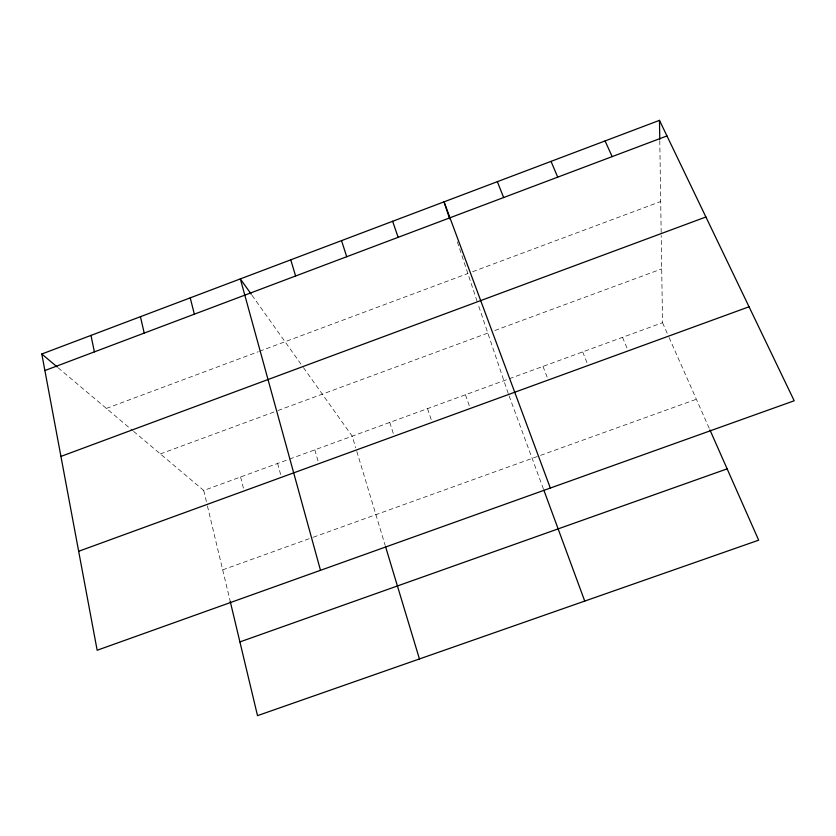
<?xml version="1.0" encoding="UTF-8"?>
<svg xmlns="http://www.w3.org/2000/svg" width="836" height="836" viewBox="0 0 836 836"><rect width="100%" height="100%" fill="white"/><g stroke="black" fill="none" stroke-linecap="round" stroke-linejoin="round"><path stroke-width="0.63" stroke-dasharray="4.18 3.13" d="M106.371 408.417L258.251 351.737M259.474 351.277L467.857 273.508M472.633 271.721L660.701 201.539M160.355 453.917L276.747 410.978M277.939 410.528L490.084 332.247M494.881 330.481L661.715 268.91M133.572 431.345L203.723 490.471L288.43 459.497M289.622 459.058L662.53 322.696L661.213 235.533M222.689 569.859L312.121 537.642M313.322 537.214L539.335 455.808M540.537 455.38L696.367 399.253M58.165 367.798L132.579 430.509M251.981 295.265L302.705 366.565M303.437 367.589L352.217 436.173L355.728 447.793M662.53 322.696L667.536 334.034M669.082 337.535L709.409 428.743M622.486 337.347L627.303 348.716M582.65 351.914L587.259 363.315M543.003 366.408L547.423 377.851M508.204 393.463L477.816 303.437M509.114 395.919L543.348 488.788M465.453 394.77L469.498 406.286M427.53 408.637L431.397 420.184M457.323 241.823L477.398 302.204M389.785 422.431L393.84 435.18M356.826 451.44L385.177 545.406M314.838 449.841L318.161 461.503M277.625 463.447L280.781 475.141M240.59 476.99L243.569 488.715M203.723 490.471L206.534 502.227M207.412 505.916L230.245 601.471M659.782 140.615L661.192 234.289"/><path stroke-width="1.25" d="M41.8 354.004L659.479 120.353L794.2 400.768L97.154 650.251L41.8 354.004L57.203 366.983M44.893 370.547L666.971 135.944M60.934 456.414L705.908 216.994M78.668 551.279L749.046 306.791M239.901 641.923L727.142 468.86M251.26 294.241L240.34 278.9L320.491 570.319M605.076 140.939L612.161 156.614M709.931 429.923L758.67 540.181L257.509 715.647L230.245 601.471M551.028 161.379L557.716 177.138M497.347 181.684L503.648 197.526M550.318 488.057L444.031 201.852L449.726 218.98M543.797 490L584.74 601.084M392.617 221.3L398.155 237.319M341.527 240.622L346.71 256.715M385.553 546.639L419.442 658.956M290.771 259.829L295.599 275.995M190.232 297.856L194.349 314.179M140.438 316.687L144.21 333.083M90.967 335.403L94.395 351.872M659.479 120.353L659.761 139.351"/></g></svg>
